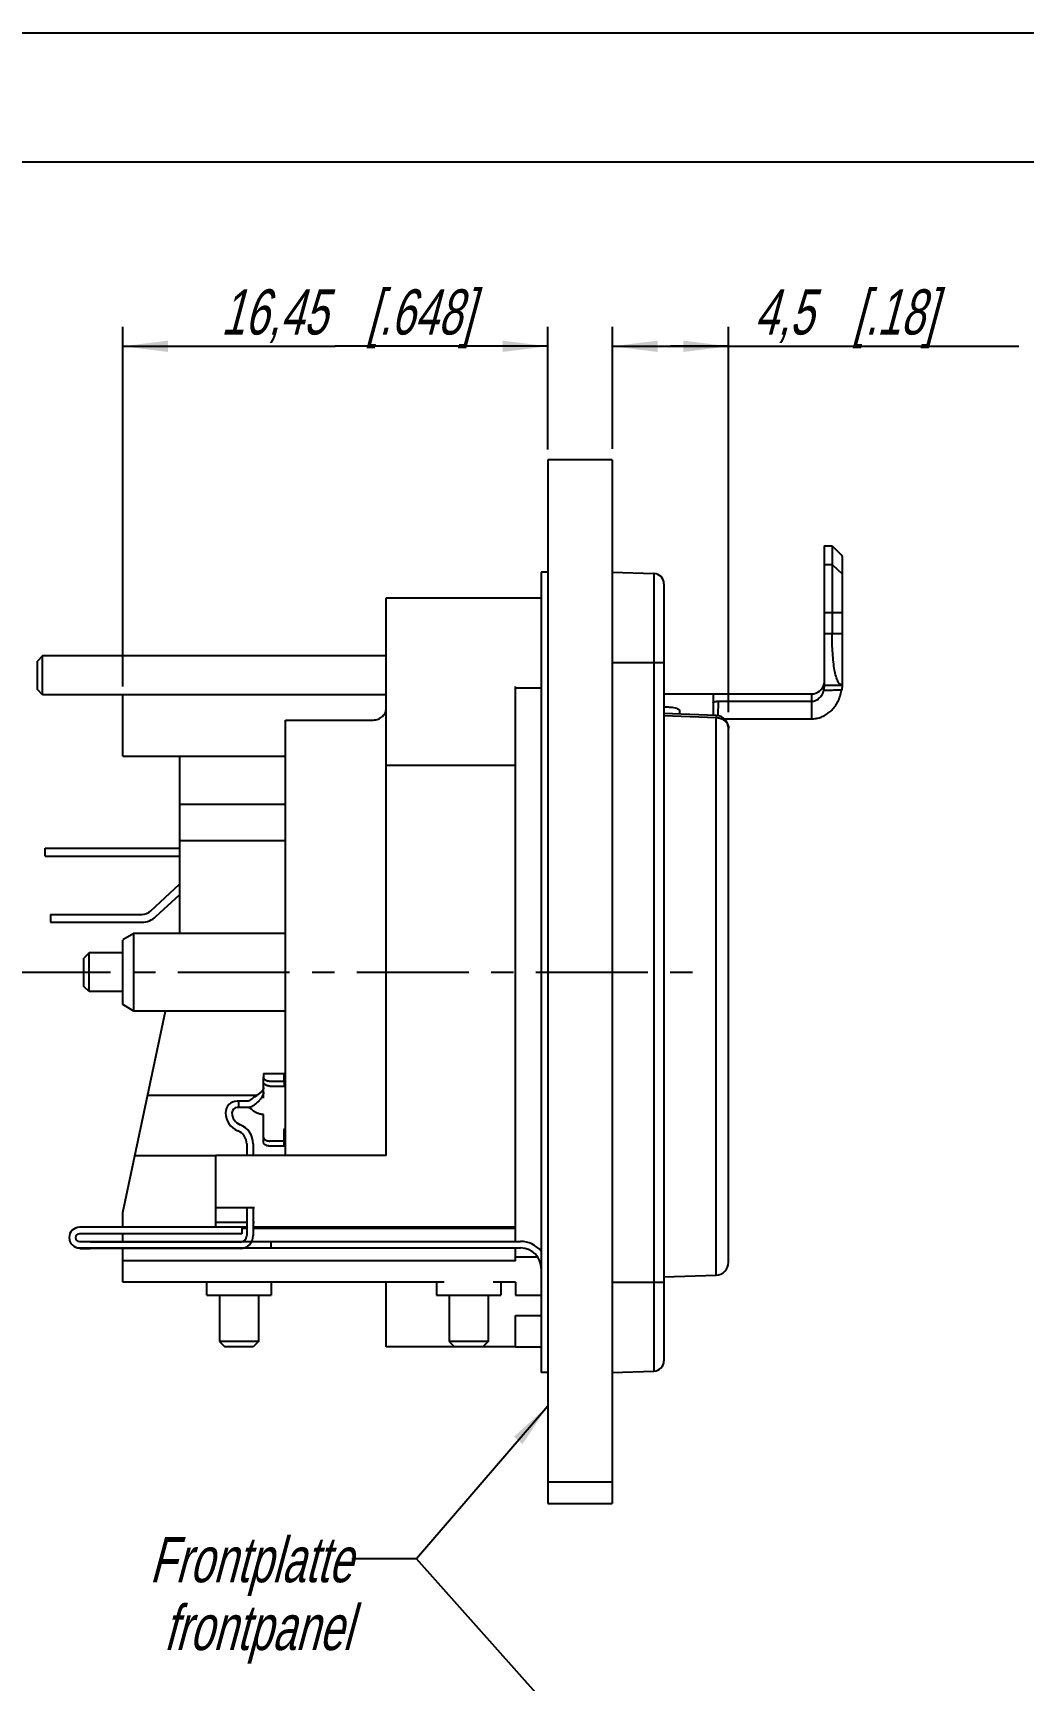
# Model space of a CAD drawing. Header units: millimetres. Extents: x 0 to 420, y 0 to 297.
# Drawn here: x 117.4 to 194.1, y 169.4 to 297 of the extents above; entities that cross this region are included whole.
import ezdxf

# ---------------------------------------------------------------- set-up
doc = ezdxf.new("R2010")
doc.units = ezdxf.units.MM
doc.header["$LTSCALE"] = 23.1
doc.linetypes.add('CENTER', pattern=[0.6, 0.375, -0.075, 0.075, -0.075])
doc.layers.get('0').update_dxf_attribs({"linetype": 'CONTINUOUS'})
for name, color, linetype in [('02___PRT_ALL_AXES', 7, 'CONTINUOUS'), ('AUSFORMSCHRAEGEN', 7, 'CONTINUOUS'), ('BEZUGSACHSEN', 7, 'CONTINUOUS'), ('FASEN', 7, 'CONTINUOUS'), ('RUNDUNGEN', 7, 'CONTINUOUS'), ('ZEICHNUNGSBEMASSUNGEN', 7, 'CONTINUOUS')]:
    doc.layers.add(name, color=color, linetype=linetype)
doc.styles.get("Standard").update_dxf_attribs({"font": 'txt', "width": 0.7})
doc.dimstyles.new('DIMSTYLE_12', dxfattribs={"dimtxt": 3.5, "dimasz": 3.5, "dimexe": 0.18, "dimexo": 0.0625, "dimgap": 0.09, "dimtad": 1, "dimdec": 3, "dimlfac": 0.5, "dimdsep": 46, "dimtxsty": 'STANDARD', "dimblk": '_FILLED', "dimblk1": '_FILLED', "dimblk2": '_FILLED', "dimcen": 0.09, "dimclrt": 5, "dimadec": 0, "dimazin": 0, "dimtp": 0.1, "dimtm": 0.1, "dimtfac": 1, "dimtdec": 3, "dimtofl": 0, "dimtmove": 0, "dimatfit": 3, "dimldrblk": '_FILLED', "dimfxl": 1, "dimtolj": 1, "dimarcsym": 0})
doc.dimstyles.new('DIMSTYLE_8', dxfattribs={"dimtxt": 3.5, "dimasz": 3.5, "dimexe": 0.18, "dimexo": 0.0625, "dimgap": 0.09, "dimtad": 1, "dimdec": 4, "dimlfac": 0.5, "dimdsep": 46, "dimtxsty": 'STANDARD', "dimblk": '_FILLED', "dimblk1": '_FILLED', "dimblk2": '_FILLED', "dimcen": 0.09, "dimclrt": 5, "dimadec": 0, "dimazin": 0, "dimtp": 0.2, "dimtm": 0.2, "dimtfac": 1, "dimtdec": 4, "dimtofl": 0, "dimtmove": 0, "dimatfit": 3, "dimldrblk": '_FILLED', "dimfxl": 1, "dimtolj": 1, "dimarcsym": 0})
doc.dimstyles.get("Standard").update_dxf_attribs({"dimtxt": 3.5, "dimasz": 3.5, "dimexe": 0.18, "dimexo": 0.0625, "dimgap": 0.09, "dimtad": 1, "dimdec": 3, "dimdsep": 46, "dimtxsty": 'STANDARD', "dimblk": '_FILLED', "dimblk1": '_FILLED', "dimblk2": '_FILLED', "dimcen": 0.09, "dimclrt": 5, "dimadec": 0, "dimazin": 0, "dimtol": 1, "dimtp": 0.005, "dimtm": 0.005, "dimtfac": 1, "dimtdec": 3, "dimtofl": 0, "dimtmove": 0, "dimatfit": 3, "dimldrblk": '_FILLED', "dimfxl": 1, "dimtolj": 1, "dimarcsym": 0})

# ---------------------------------------------------------------- blocks, each defined once
blk = doc.blocks.new('_FILLED')
at = {"color": 0, "linetype": 'BYBLOCK'}
blk.add_solid([(0, 0), (-1, 0.125), (-1, -0.125)], dxfattribs=at)
blk = doc.blocks.new('*D20')
at = {"layer": 'ZEICHNUNGSBEMASSUNGEN', "color": 2, "linetype": 'CONTINUOUS'}
for p, q in [((124.37, 246.38), (124.37, 274.23)), ((157.27, 264.73), (157.27, 274.23)), ((124.37, 272.73), (140.82, 272.73)), ((157.27, 272.73), (140.82, 272.73))]:
    blk.add_line(p, q, dxfattribs=at)
at = {"layer": 'ZEICHNUNGSBEMASSUNGEN', "color": 2, "linetype": 'CONTINUOUS', "xscale": 3.5, "yscale": 3.5, "zscale": 3.5, "rotation": 180}
blk.add_blockref('_FILLED', (124.37, 272.73), dxfattribs=at)
at = {"layer": 'ZEICHNUNGSBEMASSUNGEN', "color": 2, "linetype": 'CONTINUOUS', "xscale": 3.5, "yscale": 3.5, "zscale": 3.5}
blk.add_blockref('_FILLED', (157.27, 272.73), dxfattribs=at)
at = {"layer": 'ZEICHNUNGSBEMASSUNGEN', "color": 5, "linetype": 'CONTINUOUS', "insert": (141.73, 277.14), "char_height": 3.5, "width": 28.75, "attachment_point": 2, "line_spacing_factor": 0.9}
blk.add_mtext('\\Q15.0;16,45{\\Ftxt.shx;\\W1.000000;\\H3.500000; }[.648]', dxfattribs=at)
blk = doc.blocks.new('*D27')
at = {"layer": 'ZEICHNUNGSBEMASSUNGEN', "color": 2, "linetype": 'CONTINUOUS'}
for p, q in [((162.27, 264.8), (162.27, 274.23)), ((171.27, 244.4), (171.27, 274.23)), ((162.27, 272.73), (166.77, 272.73)), ((171.27, 272.73), (166.77, 272.73)), ((166.77, 272.73), (193.75, 272.73))]:
    blk.add_line(p, q, dxfattribs=at)
at = {"layer": 'ZEICHNUNGSBEMASSUNGEN', "color": 2, "linetype": 'CONTINUOUS', "xscale": 3.5, "yscale": 3.5, "zscale": 3.5, "rotation": 180}
blk.add_blockref('_FILLED', (162.27, 272.73), dxfattribs=at)
at = {"layer": 'ZEICHNUNGSBEMASSUNGEN', "color": 2, "linetype": 'CONTINUOUS', "xscale": 3.5, "yscale": 3.5, "zscale": 3.5}
blk.add_blockref('_FILLED', (171.27, 272.73), dxfattribs=at)
at = {"layer": 'ZEICHNUNGSBEMASSUNGEN', "color": 5, "linetype": 'CONTINUOUS', "insert": (173.25, 277.14), "char_height": 3.5, "width": 20.5, "attachment_point": 1, "line_spacing_factor": 0.9}
blk.add_mtext('\\Q15.0;4,5{\\Ftxt.shx;\\W1.000000;\\H3.500000; }[.18]', dxfattribs=at)

msp = doc.modelspace()

# ---------------------------------------------------------------- linework, layer by layer
at = {"color": 7, "linetype": 'CONTINUOUS'}
for p, q in [((0, 297), (420, 297)), ((410, 287), (12.5, 287)), ((162.2667, 263.93945), (157.2667, 263.93945)), ((157.2667, 263.93855), (157.2667, 183.10392)), ((162.2667, 263.93855), (162.2667, 183.10392)), ((178.67734, 257.27621), (178.67734, 246.47621)), ((178.67734, 257.27621), (179.27734, 257.27621)), ((179.27734, 257.27621), (179.27734, 250.47621)), ((179.27734, 257.27621), (179.94669, 256.60686)), ((180.07734, 256.45728), (179.94645, 256.6071)), ((180.07734, 246.47621), (180.07734, 256.45728)), ((156.7667, 255.24538), (156.7667, 193.24538)), ((157.2667, 255.24538), (156.7667, 255.24538)), ((144.7667, 232.98063), (144.7667, 253.24509)), ((154.7667, 203.39538), (154.7667, 246.38961)), ((154.7667, 246.28033), (156.7667, 246.28033)), ((178.67734, 246.47621), (180.07734, 246.47621)), ((124.3667, 240.9837), (124.3667, 245.74538)), ((166.2667, 245.8071), (177.67734, 245.8071)), ((136.9667, 210.04538), (136.9667, 243.78334)), ((124.3667, 240.9837), (136.9667, 240.9837)), ((128.7667, 240.9837), (128.7667, 227.24538)), ((154.7667, 240.26238), (144.7667, 240.26238)), ((128.7667, 237.27227), (136.9667, 237.27227)), ((118.3667, 233.24538), (118.3667, 233.84538)), ((118.3667, 233.84538), (128.7667, 233.84538)), ((128.7667, 234.44538), (136.9667, 234.44538)), ((126.53401, 228.99403), (128.7667, 231.07605)), ((118.77226, 228.72538), (118.77226, 228.12538)), ((118.77244, 228.72538), (125.85201, 228.72538)), ((124.3667, 205.64538), (127.68259, 221.24538)), ((136.8667, 215.82258), (136.8667, 215.42857)), ((126.29884, 214.73538), (134.80194, 214.73538)), ((133.3267, 214.26642), (133.2267, 214.26642)), ((133.3267, 214.26642), (133.3267, 213.76642)), ((134.0667, 213.76642), (133.3267, 213.76642)), ((135.2667, 211.61175), (135.2667, 212.83809)), ((136.8667, 210.77931), (136.8667, 211.97128)), ((133.9667, 210.95015), (133.9667, 210.04538)), ((125.30195, 210.04538), (131.5667, 210.04538)), ((131.5667, 204.50304), (131.5667, 210.04538)), ((124.3667, 204.49538), (124.3667, 205.64538)), ((134.5667, 205.99709), (131.5667, 205.99709)), ((133.9667, 205.99709), (133.9667, 203.84538)), ((133.5948, 204.49538), (121.02268, 204.49538)), ((133.9667, 204.87427), (131.5667, 204.87427)), ((133.9667, 204.50304), (133.5948, 204.50304)), ((133.5948, 204.49538), (133.5948, 203.99538)), ((133.9667, 204.39538), (133.5948, 204.39538)), ((134.5667, 204.87427), (134.4667, 204.87427)), ((154.7667, 204.50304), (134.4667, 204.50304)), ((154.7667, 204.39538), (134.4667, 204.39538)), ((121.02268, 202.89538), (155.1667, 202.89538)), ((133.4667, 203.34538), (121.8448, 203.34538)), ((124.3667, 203.39538), (124.3667, 203.99538)), ((124.3667, 200.24538), (124.3667, 202.84538)), ((135.82268, 203.39538), (135.82268, 202.89538)), ((154.7667, 201.89538), (154.7667, 202.89538)), ((154.7667, 201.89538), (124.3667, 201.89538)), ((154.7667, 202.20542), (156.47869, 202.20542)), ((149.2598, 200.24538), (124.3667, 200.24538)), ((130.8667, 200.24538), (130.8667, 199.24538)), ((130.86695, 199.24538), (135.86646, 199.24538)), ((135.8667, 200.24538), (135.8667, 199.24538)), ((144.7667, 195.23281), (144.7667, 200.24538)), ((148.6467, 200.24538), (148.6467, 199.24538)), ((148.64695, 199.24538), (153.64646, 199.24538)), ((154.7667, 200.24538), (153.03361, 200.24538)), ((153.6467, 200.24538), (153.6467, 199.24538)), ((154.7667, 197.66202), (156.7667, 197.66202)), ((154.7667, 195.23266), (154.7667, 197.66202)), ((154.7667, 195.23258), (144.7667, 195.23258)), ((157.2667, 193.24538), (156.7667, 193.24538)), ((157.2667, 184.77793), (162.2667, 184.77793)), ((157.2667, 183.09685), (162.2667, 183.09685))]:
    msp.add_line(p, q, dxfattribs=at)
at = {"color": 9, "linetype": 'CONTINUOUS'}
for p, q in [((178.67734, 255.81671), (179.27734, 255.81671)), ((179.27734, 255.81671), (180.07734, 255.07509)), ((178.67734, 252.10861), (180.07734, 252.10861)), ((178.67734, 250.47621), (180.07734, 250.47621)), ((177.67734, 245.8071), (177.67734, 243.87621))]:
    msp.add_line(p, q, dxfattribs=at)
at = {"color": 3, "linetype": 'CONTINUOUS'}
for p, q in [((118.3667, 233.24538), (128.7667, 233.24538)), ((126.94321, 228.55521), (128.7667, 230.25565)), ((118.77244, 228.12538), (125.85201, 228.12538)), ((135.2667, 216.4094), (136.8667, 216.4094)), ((135.2667, 216.40935), (135.2667, 216.26101)), ((136.8667, 215.82258), (136.8667, 216.40935)), ((133.3267, 213.76642), (133.2267, 213.76642)), ((134.0667, 214.26642), (133.3267, 214.26642)), ((134.4667, 210.95015), (134.4667, 210.04538)), ((134.4667, 205.99709), (134.4667, 203.84538)), ((133.5948, 203.99538), (121.02268, 203.99538)), ((121.02268, 203.39538), (155.1667, 203.39538)), ((133.4667, 202.84538), (121.8448, 202.84538))]:
    msp.add_line(p, q, dxfattribs=at)
at = {"color": 7, "linetype": 'CONTINUOUS'}
for centre, radius, start, end in [((177.67734, 246.8071), 1, 270, 348.0989902), ((125.85201, 229.72538), 1, 270, 313), ((137.32692, 215.79612), 0.47119, 216.2822857, 219.8511756), ((133.2267, 213.36642), 0.9, 90, 180), ((133.8267, 213.36642), 1.5, 180, 248.3318153), ((132.8667, 210.95015), 1.1, 0, 68.3318153), ((121.02268, 203.69538), 0.8, 90, 270), ((133.4667, 203.84538), 0.5, 270, 360), ((155.1667, 201.29538), 1.6, 0, 90)]:
    msp.add_arc(centre, radius, start, end, dxfattribs=at)
at = {"color": 3, "linetype": 'CONTINUOUS'}
for centre, radius, start, end in [((125.85201, 229.72538), 1.6, 270, 313), ((137.26842, 216.06782), 0.40228, 192.8637343, 204.6788871), ((137.28169, 216.07415), 0.41698, 204.7084547, 211.30693), ((137.31557, 216.09512), 0.45682, 211.3456685, 219.9135343), ((133.2267, 213.36642), 0.4, 90, 180), ((133.8267, 213.36642), 1, 180, 248.3318153), ((132.8667, 210.95015), 1.6, 0, 68.3318153), ((121.02268, 203.69538), 0.3, 90, 270), ((133.4667, 203.84538), 1, 270, 360), ((155.1667, 201.29538), 2.1, 40.2435658, 90)]:
    msp.add_arc(centre, radius, start, end, dxfattribs=at)
at = {"color": 7, "linetype": 'CONTINUOUS'}
for points, knots in [([(180.07734, 246.47621), (180.00877, 246.47621), (179.84794, 246.55616), (179.69757, 246.8166), (179.56729, 247.19143), (179.46257, 247.68884), (179.37986, 248.28809), (179.32077, 248.97004), (179.28519, 249.70788), (179.27734, 250.2172), (179.27734, 250.47621)], [0, 0, 0, 0, 0.048677773, 0.115776866, 0.209049035, 0.330390952, 0.475666435, 0.638453993, 0.81612226, 1, 1, 1, 1]), ([(136.94709, 215.51728), (136.92994, 215.54065), (136.90083, 215.58935), (136.88238, 215.64348), (136.87624, 215.67043)], [0, 0, 0, 0, 0.512781072, 1, 1, 1, 1]), ([(136.8667, 211.97128), (136.8667, 212.02652), (136.88867, 212.12135), (136.94034, 212.20106), (136.96518, 212.23084)], [0, 0, 0, 0, 0.589050978, 1, 1, 1, 1])]:
    msp.add_open_spline(points, degree=3, knots=knots, dxfattribs=at)
at = {"layer": '02___PRT_ALL_AXES', "color": 7, "linetype": 'CONTINUOUS'}
msp.add_line((135.2667, 212.83809), (135.2667, 213.2321), dxfattribs=at)
msp.add_open_spline([(135.2667, 213.2321), (135.24504, 213.2321), (135.20242, 213.23323), (135.14033, 213.23788), (135.08094, 213.2453), (135.02468, 213.25497), (134.97144, 213.26654), (134.90494, 213.28432), (134.82618, 213.31128), (134.73753, 213.35098), (134.65473, 213.39601), (134.57591, 213.44517), (134.49957, 213.49798), (134.42633, 213.55283), (134.35655, 213.60628), (134.29057, 213.65538), (134.22948, 213.69735), (134.18199, 213.72608), (134.14777, 213.74327), (134.12588, 213.75266), (134.10673, 213.75945), (134.09065, 213.76373), (134.07773, 213.76592), (134.07004, 213.76642), (134.0667, 213.76642)], degree=3, knots=[0, 0, 0, 0, 0.048459843, 0.095340402, 0.139244982, 0.182327878, 0.22300868, 0.261082209, 0.336300145, 0.408948655, 0.478141302, 0.547001472, 0.616683468, 0.685751596, 0.751695978, 0.813351961, 0.869732266, 0.917459804, 0.937388188, 0.955352056, 0.970715898, 0.982808223, 0.992531913, 1, 1, 1, 1], dxfattribs=at)
at = {"layer": 'AUSFORMSCHRAEGEN', "color": 7, "linetype": 'CONTINUOUS'}
for p, q in [((162.2667, 255.24538), (165.49462, 255.13266)), ((166.2667, 200.64538), (170.3016, 200.78628))]:
    msp.add_line(p, q, dxfattribs=at)
at = {"layer": 'BEZUGSACHSEN', "color": 7, "linetype": 'CONTINUOUS'}
for p, q in [((144.7667, 253.24538), (156.7667, 253.24538)), ((144.7667, 248.74538), (118.1667, 248.74538)), ((144.7667, 245.74538), (118.1667, 245.74538)), ((136.9667, 227.24538), (125.23273, 227.24538)), ((124.3667, 225.74538), (121.7667, 225.74538)), ((124.3667, 222.74538), (121.7667, 222.74538)), ((136.9667, 221.24538), (125.23273, 221.24538)), ((131.8667, 199.24538), (131.8667, 195.64538)), ((134.8667, 199.24538), (134.8667, 195.64538)), ((149.6467, 199.24538), (149.6467, 195.64538)), ((152.6467, 199.24538), (152.6467, 195.64538)), ((154.7667, 200.24538), (154.7667, 199.24538)), ((154.7667, 199.24538), (156.7667, 199.24538)), ((154.7667, 195.24538), (156.7667, 195.24538))]:
    msp.add_line(p, q, dxfattribs=at)
at = {"layer": 'BEZUGSACHSEN', "color": 7, "linetype": 'CENTER'}
msp.add_line((114.7667, 224.24538), (169.3667, 224.24538), dxfattribs=at)
at = {"layer": 'FASEN', "color": 7, "linetype": 'CONTINUOUS'}
for p, q in [((118.1667, 248.74538), (117.7667, 248.34538)), ((117.7667, 246.14576), (117.7667, 248.345)), ((118.1667, 245.74538), (118.1667, 248.74538)), ((118.1667, 245.74538), (117.7667, 246.14538)), ((125.23273, 227.24538), (124.3667, 226.74538)), ((125.23273, 221.24538), (125.23273, 227.24538)), ((124.3667, 221.74577), (124.3667, 226.74499)), ((121.7667, 225.74538), (121.3667, 225.34538)), ((121.3667, 223.14576), (121.3667, 225.345)), ((121.7667, 222.74538), (121.7667, 225.74538)), ((121.7667, 222.74538), (121.3667, 223.14538)), ((125.23273, 221.24538), (124.3667, 221.74538)), ((131.8667, 195.64538), (132.2667, 195.24538)), ((134.8667, 195.64538), (131.8667, 195.64538)), ((134.46632, 195.24538), (132.26708, 195.24538)), ((134.8667, 195.64538), (134.4667, 195.24538)), ((152.6467, 195.64538), (149.6467, 195.64538)), ((149.6467, 195.64538), (150.0467, 195.24538)), ((152.24632, 195.24538), (150.04708, 195.24538)), ((152.6467, 195.64538), (152.2467, 195.24538))]:
    msp.add_line(p, q, dxfattribs=at)
at = {"layer": 'RUNDUNGEN', "color": 7, "linetype": 'CONTINUOUS'}
for p, q in [((162.2667, 255.24538), (165.49462, 255.13266)), ((166.2667, 254.33315), (166.2667, 194.15761)), ((170.07734, 245.14184), (170.07734, 244.1473)), ((170.49254, 245.23978), (177.67734, 245.23978)), ((136.9667, 243.78334), (143.7667, 243.78334)), ((170.30639, 244.1382), (166.2667, 244.29856)), ((167.47734, 244.47554), (167.47734, 244.25053)), ((170.94182, 243.87621), (177.67734, 243.87621)), ((171.2667, 201.78567), (171.2667, 243.1419)), ((144.7667, 210.04538), (144.7667, 232.98063)), ((135.2667, 214.95903), (135.2667, 216.13041)), ((135.7667, 215.42857), (136.8667, 215.42857)), ((135.2667, 211.08714), (135.2667, 211.61175)), ((136.8667, 211.17332), (135.7667, 211.17332)), ((144.7667, 210.04538), (131.5667, 210.04538)), ((121.0448, 202.89538), (121.0448, 202.84538)), ((162.2667, 193.24538), (165.49462, 193.3581))]:
    msp.add_line(p, q, dxfattribs=at)
at = {"layer": 'RUNDUNGEN', "color": 9, "linetype": 'CONTINUOUS'}
for p, q in [((165.49462, 255.13266), (165.49462, 193.3581)), ((162.2667, 248.24538), (166.2667, 248.24538)), ((170.07734, 245.8071), (170.07734, 245.14184)), ((170.46746, 244.1163), (170.49254, 245.23978)), ((166.2667, 244.14171), (170.3016, 243.9797)), ((170.3016, 200.78628), (170.3016, 243.9797)), ((162.2667, 200.24538), (166.2667, 200.24538))]:
    msp.add_line(p, q, dxfattribs=at)
at = {"layer": 'RUNDUNGEN', "color": 3, "linetype": 'CONTINUOUS'}
for p, q in [((135.2667, 216.26101), (135.2667, 216.13041)), ((135.7667, 215.82258), (136.8667, 215.82258)), ((136.8667, 210.77931), (135.7667, 210.77931)), ((121.0448, 202.84538), (121.8448, 202.84538))]:
    msp.add_line(p, q, dxfattribs=at)
at = {"layer": 'RUNDUNGEN', "color": 7, "linetype": 'CONTINUOUS'}
for centre, radius, start, end in [((165.4667, 254.33315), 0.8, 0, 88), ((170.26671, 243.13899), 0.99999, 359.9998631, 87.7137012), ((170.2667, 201.78567), 1, 272, 360), ((165.4667, 194.15761), 0.8, 272, 360)]:
    msp.add_arc(centre, radius, start, end, dxfattribs=at)
for points, knots in [([(178.63479, 246.05188), (178.64555, 246.09354), (178.6629, 246.17593), (178.68154, 246.28676), (178.68263, 246.3873), (178.69715, 246.43106), (178.68562, 246.47511), (178.69163, 246.47604)], [0, 0, 0, 0, 0.301590396, 0.585032347, 0.806006816, 0.952118203, 1, 1, 1, 1]), ([(180.06701, 246.43435), (180.06621, 246.42241), (180.05515, 246.3913), (180.05308, 246.30918), (180.03714, 246.20876), (180.02583, 246.13281), (180.019, 246.09345)], [0, 0, 0, 0, 0.101264773, 0.342845183, 0.655168825, 1, 1, 1, 1]), ([(180.0672, 246.47622), (180.061, 246.47622), (180.06681, 246.45574), (180.06745, 246.44105), (180.06701, 246.43435)], [0, 0, 0, 0, 0.48532208, 1, 1, 1, 1]), ([(170.07734, 245.14184), (170.07734, 245.15414), (170.10444, 245.18328), (170.16489, 245.20423), (170.25544, 245.22501), (170.36777, 245.23683), (170.4498, 245.23978), (170.49254, 245.23978)], [0, 0, 0, 0, 0.083586411, 0.232131965, 0.442895669, 0.70950574, 1, 1, 1, 1]), ([(177.67734, 243.87621), (177.79155, 243.87621), (178.01985, 243.89514), (178.35334, 243.97782), (178.67219, 244.11206), (178.97714, 244.2995), (179.2644, 244.54438), (179.5242, 244.84918), (179.74466, 245.21114), (179.91716, 245.62954), (179.99125, 245.93339), (180.019, 246.09345)], [0, 0, 0, 0, 0.09769988, 0.194940912, 0.292767459, 0.392462297, 0.499986051, 0.614332574, 0.733597077, 0.86103528, 1, 1, 1, 1]), ([(177.67734, 245.23978), (177.73439, 245.23978), (177.84892, 245.25123), (178.01502, 245.301), (178.17229, 245.38205), (178.31971, 245.49594), (178.45351, 245.64626), (178.56473, 245.8341), (178.6154, 245.97685), (178.63477, 246.05187)], [0, 0, 0, 0, 0.126793544, 0.253897443, 0.383238476, 0.517813195, 0.66568348, 0.827791174, 1, 1, 1, 1]), ([(143.7667, 243.78334), (143.83214, 243.78334), (143.96297, 243.7953), (144.15162, 243.84851), (144.32558, 243.93492), (144.47807, 244.05122), (144.60328, 244.19297), (144.69638, 244.35479), (144.75376, 244.5304), (144.7667, 244.65253), (144.7667, 244.71322)], [0, 0, 0, 0, 0.129675005, 0.258663473, 0.386348648, 0.512316319, 0.636392198, 0.758723093, 0.879714515, 1, 1, 1, 1]), ([(166.26665, 244.79136), (166.28958, 244.79285), (166.40699, 244.79918), (166.61666, 244.79918), (166.88344, 244.77635), (167.11928, 244.73251), (167.30477, 244.66851), (167.43496, 244.59087), (167.47734, 244.51007), (167.47734, 244.47554)], [0, 0, 0, 0, 0.052265952, 0.267401264, 0.476389481, 0.660760476, 0.811493584, 0.921438035, 1, 1, 1, 1]), ([(135.7667, 215.42857), (135.73413, 215.42857), (135.66968, 215.43243), (135.5763, 215.44966), (135.49, 215.47766), (135.41398, 215.51547), (135.35103, 215.56179), (135.30352, 215.61524), (135.27363, 215.67414), (135.2667, 215.71613), (135.2667, 215.7364)], [0, 0, 0, 0, 0.152113451, 0.30063743, 0.442289824, 0.574426692, 0.695423594, 0.805127748, 0.905332686, 1, 1, 1, 1]), ([(135.26547, 214.93193), (135.26297, 214.89298), (135.24778, 214.81495), (135.20245, 214.70386), (135.14412, 214.59581), (135.07545, 214.49053), (134.99897, 214.38855), (134.91632, 214.29043), (134.8281, 214.197), (134.76572, 214.13819), (134.73382, 214.10964)], [0, 0, 0, 0, 0.117316027, 0.236450258, 0.359520432, 0.485919137, 0.613933657, 0.74247185, 0.871313204, 1, 1, 1, 1]), ([(135.2667, 214.49292), (135.2667, 214.54688), (135.26422, 214.64954), (135.27418, 214.79604), (135.26138, 214.88926), (135.26661, 214.93308)], [0, 0, 0, 0, 0.36772415, 0.699229796, 1, 1, 1, 1]), ([(135.2667, 214.95903), (135.2667, 214.95603), (135.26622, 214.95018), (135.26543, 214.9415), (135.26679, 214.93586), (135.26661, 214.93308)], [0, 0, 0, 0, 0.345410256, 0.678395195, 1, 1, 1, 1]), ([(134.73371, 214.10955), (134.71536, 214.09312), (134.67034, 214.05322), (134.59607, 213.99036), (134.50833, 213.92358), (134.42938, 213.87371), (134.36246, 213.8386), (134.30934, 213.81486), (134.25303, 213.79476), (134.19354, 213.77906), (134.13128, 213.76883), (134.08839, 213.76642), (134.0667, 213.76642)], [0, 0, 0, 0, 0.096246355, 0.23504848, 0.380061992, 0.526742282, 0.599228471, 0.675183407, 0.753890414, 0.832553015, 0.915268846, 1, 1, 1, 1]), ([(135.2667, 211.48115), (135.2667, 211.46087), (135.27363, 211.41888), (135.30352, 211.35998), (135.35103, 211.30654), (135.41398, 211.26021), (135.49, 211.22241), (135.5763, 211.1944), (135.66968, 211.17718), (135.73413, 211.17332), (135.7667, 211.17332)], [0, 0, 0, 0, 0.094667314, 0.194872253, 0.304576406, 0.425573308, 0.557710176, 0.69936257, 0.847886549, 1, 1, 1, 1])]:
    msp.add_open_spline(points, degree=3, knots=knots, dxfattribs=at)
at = {"layer": 'RUNDUNGEN', "color": 9, "linetype": 'CONTINUOUS'}
for points, knots in [([(180.019, 246.09345), (179.85057, 246.0921), (179.5296, 246.08828), (179.06807, 246.07545), (178.7753, 246.05867), (178.63479, 246.05188)], [0, 0, 0, 0, 0.36485526, 0.695280044, 1, 1, 1, 1]), ([(170.30654, 244.13799), (170.3069, 244.13788), (170.30419, 244.04694), (170.30163, 244.01763), (170.3016, 243.9797)], [0, 0, 0, 0, 0.268898039, 1, 1, 1, 1]), ([(170.3016, 243.9797), (170.40333, 243.97671), (170.60412, 243.94491), (170.87617, 243.82259), (171.09355, 243.63556), (171.23407, 243.40053), (171.2667, 243.22433), (171.2667, 243.13899)], [0, 0, 0, 0, 0.216791105, 0.427341366, 0.627814547, 0.81819285, 1, 1, 1, 1])]:
    msp.add_open_spline(points, degree=3, knots=knots, dxfattribs=at)
at = {"layer": 'RUNDUNGEN', "color": 3, "linetype": 'CONTINUOUS'}
for points, knots in [([(135.2667, 216.13041), (135.2667, 216.11014), (135.27363, 216.06814), (135.30352, 216.00925), (135.35103, 215.9558), (135.41398, 215.90947), (135.49, 215.87167), (135.5763, 215.84366), (135.66968, 215.82644), (135.73413, 215.82258), (135.7667, 215.82258)], [0, 0, 0, 0, 0.094667314, 0.194872253, 0.304576406, 0.425573308, 0.557710176, 0.69936257, 0.847886549, 1, 1, 1, 1]), ([(134.59901, 214.60187), (134.56491, 214.58009), (134.48203, 214.52307), (134.38031, 214.44507), (134.29013, 214.37764), (134.22949, 214.33532), (134.17501, 214.30287), (134.12932, 214.28077), (134.09414, 214.26923), (134.07435, 214.26642), (134.0667, 214.26642)], [0, 0, 0, 0, 0.19143061, 0.475689609, 0.606426417, 0.72423217, 0.825405807, 0.906209321, 0.963826186, 1, 1, 1, 1]), ([(135.10849, 214.98555), (135.08356, 214.95917), (135.02883, 214.90716), (134.93789, 214.83298), (134.83594, 214.75789), (134.72215, 214.68085), (134.64178, 214.62923), (134.59969, 214.60236)], [0, 0, 0, 0, 0.170477293, 0.354346918, 0.551173156, 0.765302261, 1, 1, 1, 1]), ([(135.20086, 215.10367), (135.19238, 215.08982), (135.16432, 215.04826), (135.13173, 215.01014), (135.10849, 214.98555)], [0, 0, 0, 0, 0.32413666, 1, 1, 1, 1]), ([(135.26676, 215.32237), (135.26676, 215.29119), (135.25891, 215.22967), (135.23139, 215.1572), (135.20909, 215.11709), (135.20086, 215.10367)], [0, 0, 0, 0, 0.405018683, 0.795715422, 1, 1, 1, 1]), ([(135.7667, 210.77931), (135.73413, 210.77931), (135.66968, 210.78317), (135.5763, 210.80039), (135.49, 210.8284), (135.41398, 210.8662), (135.35103, 210.91253), (135.30352, 210.96598), (135.27363, 211.02488), (135.2667, 211.06687), (135.2667, 211.08714)], [0, 0, 0, 0, 0.152113451, 0.30063743, 0.442289824, 0.574426692, 0.695423594, 0.805127748, 0.905332686, 1, 1, 1, 1])]:
    msp.add_open_spline(points, degree=3, knots=knots, dxfattribs=at)

# ---------------------------------------------------------------- texts
at = {"color": 5, "linetype": 'CONTINUOUS', "insert": (142.09918, 180.49956), "char_height": 3.5, "width": 27.75, "attachment_point": 3, "line_spacing_factor": 0.9}
msp.add_mtext('\\Q15.0;Frontplatte \\Pfrontpanel', dxfattribs=at)

# ---------------------------------------------------------------- dimensions: what is measured, and where the dimension line sits
at = {"layer": 'ZEICHNUNGSBEMASSUNGEN', "color": 2, "linetype": 'CONTINUOUS'}
for base, p1, p2, dimstyle, picture, middle in [((157.2667, 272.73022), (124.3667, 246.37728), (157.2667, 264.72899), 'DIMSTYLE_8', '*D20', (138.357, 275.38609)), ((171.2667, 272.73022), (162.2667, 264.79571), (171.2667, 244.40047), 'DIMSTYLE_12', '*D27', (183.50381, 275.38609))]:
    dim = msp.add_linear_dim(base=base, p1=p1, p2=p2, dimstyle=dimstyle, dxfattribs=at)
    dim.commit()
    dim.dimension.update_dxf_attribs({"geometry": picture, "text_midpoint": middle, "dimtype": 160})

# ---------------------------------------------------------------- leaders
at = {"color": 2, "linetype": 'CONTINUOUS'}
for points in [[(157.2667, 190.64521), (147.09918, 178.81129), (142.09918, 178.81129)], [(163.07005, 160.91443), (147.09918, 178.81129), (142.09918, 178.81129)]]:
    msp.add_leader(points, dimstyle='STANDARD', override={"dimtad": 0}, dxfattribs=at)

doc.saveas('drawing.dxf')
